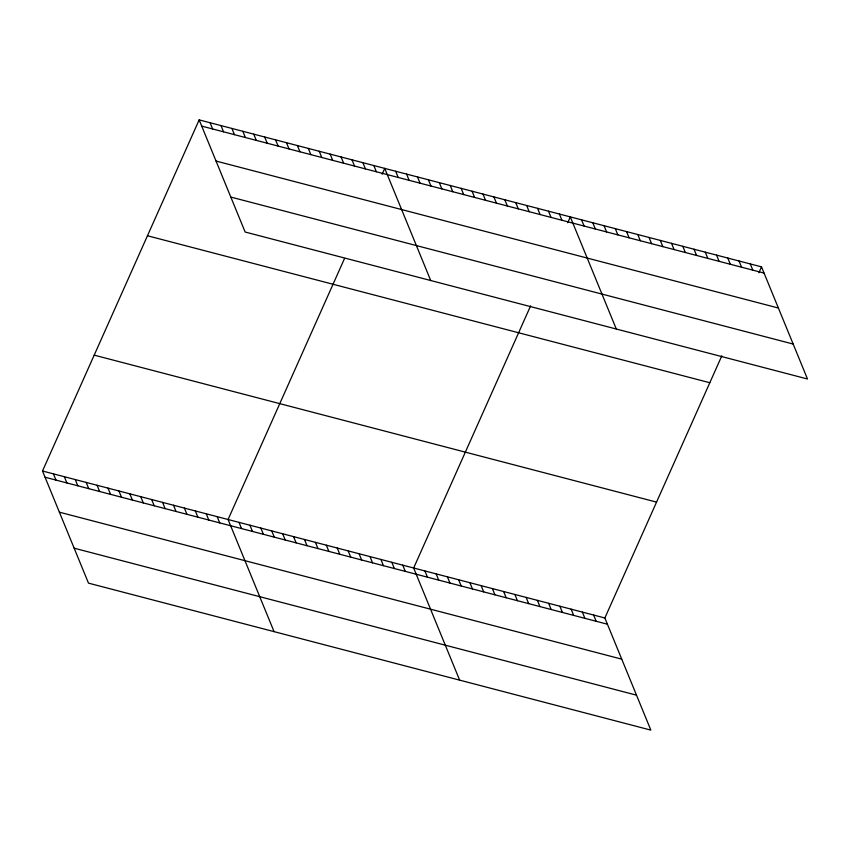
<?xml version="1.0" encoding="UTF-8"?>
<svg xmlns="http://www.w3.org/2000/svg" width="850" height="850" viewBox="0 0 850 850"><rect width="100%" height="100%" fill="white"/><g stroke="black" fill="none" stroke-linecap="round" stroke-linejoin="round"><path stroke-width="1.27" d="M721.831 355.81L604.86 617.982L650.845 730.118L88.485 583.132L42.5 471.006L199.155 119.882L761.515 266.868L807.5 378.994L245.14 232.018L199.155 119.882M344.526 258.506L228.076 519.509L274.061 631.635M382.128 174.239L384.731 168.385L430.716 280.521M530.623 305.841L413.652 568.013L459.638 680.138M567.704 222.742L570.308 216.888L616.303 329.024M758.901 272.712L761.515 266.868M201.705 126.108L764.065 273.084M216.038 161.054L778.398 308.029M230.807 197.062L793.167 344.048M147.464 235.758L709.814 382.734M94.201 355.141L656.551 502.116M42.5 471.006L604.86 617.982M45.05 477.233L607.41 624.208M59.383 512.178L621.743 659.154M74.152 548.186L636.512 695.162M750.263 263.925L752.813 270.141M739.022 260.982L741.572 267.208M727.77 258.049L730.32 264.265M716.529 255.106L719.079 261.322M705.277 252.163L707.827 258.389M694.025 249.231L696.586 255.446M682.784 246.288L685.334 252.503M671.532 243.344L674.093 249.571M660.291 240.412L662.841 246.627M649.039 237.469L651.589 243.684M637.798 234.526L640.347 240.752M626.546 231.593L629.096 237.809M615.304 228.65L617.854 234.866M604.053 225.707L606.602 231.933M592.801 222.774L595.361 228.99M581.559 219.831L584.109 226.047M559.396 214.041L561.946 220.256M548.484 211.183L551.034 217.409M537.561 208.335L540.111 214.551M526.649 205.477L529.199 211.703M515.727 202.629L518.277 208.845M504.815 199.771L507.365 205.998M493.892 196.924L496.453 203.139M482.981 194.066L485.531 200.292M472.069 191.208L474.619 197.434M461.146 188.36L463.696 194.586M450.234 185.502L452.784 191.728M439.312 182.654L441.873 188.881M428.4 179.796L430.95 186.023M417.488 176.949L420.038 183.164M593.608 615.049L596.158 621.265M406.566 174.091L409.116 180.317M582.367 612.106L584.917 618.332M395.654 171.243L398.204 177.459M571.115 609.163L573.665 615.389M559.863 606.231L562.424 612.446M373.819 165.538L376.369 171.753M548.622 603.287L551.172 609.514M362.897 162.679L365.457 168.906M537.37 600.344L539.92 606.571M351.985 159.832L354.535 166.048M526.129 597.412L528.679 603.628M341.073 156.974L343.623 163.2M514.877 594.469L517.427 600.695M330.151 154.126L332.701 160.342M503.636 591.526L506.186 597.752M319.239 151.268L321.789 157.494M492.384 588.593L494.934 594.809M308.316 148.421L310.866 154.636M481.142 585.65L483.692 591.876M297.404 145.562L299.954 151.789M469.891 582.707L472.441 588.933M286.482 142.715L289.043 148.931M458.639 579.774L461.199 585.99M275.57 139.857L278.12 146.083M447.397 576.831L449.947 583.058M264.658 136.999L267.208 143.225M436.146 573.888L438.706 580.114M253.736 134.151L256.286 140.377M424.904 570.956L427.454 577.171M242.824 131.293L245.374 137.519M231.901 128.446L234.462 134.672M402.741 565.154L405.291 571.381M220.989 125.588L223.539 131.814M391.818 562.307L394.379 568.533M210.077 122.74L212.627 128.956M380.906 559.449L383.456 565.675M369.994 556.601L372.544 562.827M359.072 553.743L361.622 559.969M348.16 550.896L350.71 557.111M337.237 548.037L339.788 554.264M326.326 545.19L328.876 551.406M315.403 542.332L317.964 548.558M304.491 539.484L307.041 545.7M293.579 536.626L296.129 542.852M282.657 533.779L285.207 539.994M271.745 530.921L274.295 537.147M260.822 528.073L263.383 534.289M249.911 525.215L252.461 531.441M238.999 522.367L241.549 528.583M217.164 516.662L219.714 522.878M206.242 513.804L208.792 520.03M195.33 510.946L197.88 517.172M184.407 508.098L186.968 514.324M173.496 505.24L176.046 511.466M162.584 502.392L165.134 508.619M151.661 499.534L154.211 505.761M140.749 496.687L143.299 502.902M129.827 493.829L132.387 500.055M118.915 490.981L121.465 497.197M108.003 488.123L110.553 494.349M97.081 485.276L99.631 491.491M86.169 482.418L88.719 488.644M75.246 479.57L77.796 485.786M64.334 476.712L66.884 482.938M53.412 473.864L55.972 480.08"/></g></svg>
